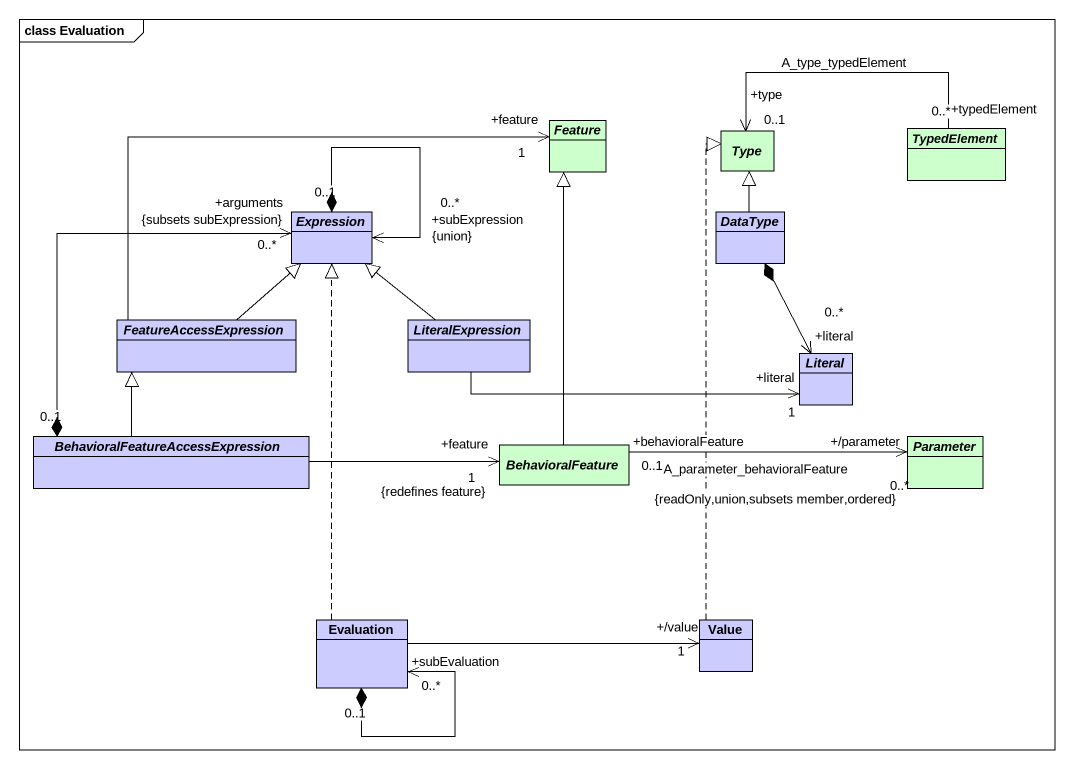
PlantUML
@startuml
mainframe class Evaluation
hide circle
hide empty members
abstract class Feature #CCFFCC
abstract class Type #CCFFCC
abstract class TypedElement #CCFFCC
abstract class Expression #CCCCFF
abstract class DataType #CCCCFF
abstract class FeatureAccessExpression #CCCCFF
abstract class LiteralExpression #CCCCFF
abstract class Literal #CCCCFF
abstract class "BehavioralFeatureAccessExpression" as BehavioralFeatureAccessExpre #CCCCFF
abstract class Parameter #CCFFCC
abstract class BehavioralFeature #CCFFCC
class Evaluation #CCCCFF
class Value #CCCCFF
TypedElement "+typedElement\n0..*" -left-> "+type\n0..1" Type : A_type_typedElement
Expression "0..1" *--> "+subExpression\n0..*\n{union}" Expression
DataType -up-|> Type
DataType *--> "+literal\n0..*" Literal
FeatureAccessExpression -right-> "+feature\n1" Feature
FeatureAccessExpression -up-|> Expression
LiteralExpression -up-|> Expression
LiteralExpression -right-> "+literal\n1" Literal
BehavioralFeatureAccessExpre "0..1" *-up-> "+arguments\n0..*\n{subsets subExpression}" Expression
BehavioralFeatureAccessExpre -up-|> FeatureAccessExpression
BehavioralFeatureAccessExpre -right-> "+feature\n1\n{redefines feature}" BehavioralFeature
BehavioralFeature -up-|> Feature
BehavioralFeature -up-|> Feature
BehavioralFeature "+behavioralFeature\n0..1" -right-> "+/parameter\n0..*\n{readOnly,union,subsets member,ordered}" Parameter : A_parameter_behavioralFeature
Evaluation .up.|> Expression
Evaluation "0..1" *--> "+subEvaluation\n0..*" Evaluation
Evaluation -right-> "+/value\n1" Value
Value .up.|> Type
@enduml
